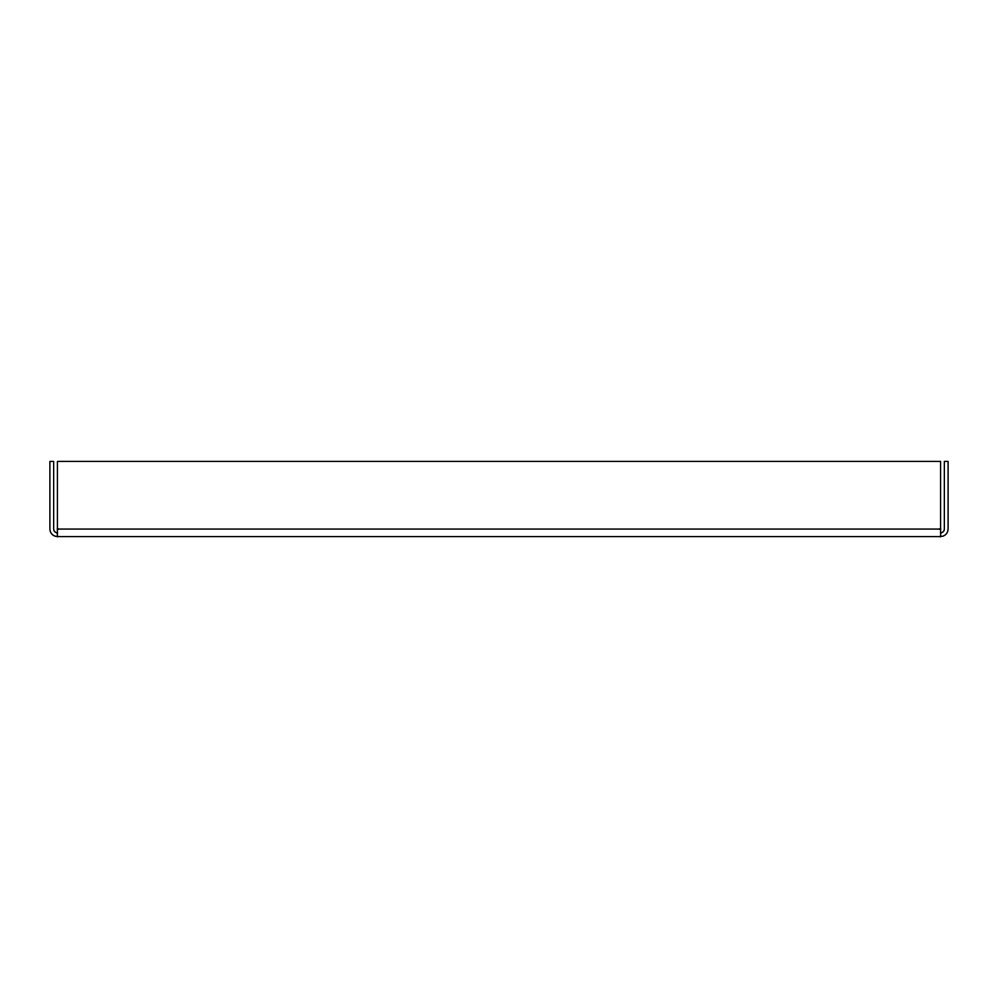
<?xml version="1.0" encoding="UTF-8"?>
<svg xmlns="http://www.w3.org/2000/svg" width="998" height="998" viewBox="0 0 998 998"><rect width="100%" height="100%" fill="white"/><g stroke="black" fill="none" stroke-linecap="round" stroke-linejoin="round"><path stroke-width="1.5" d="M57.422 529.065L940.578 529.065M57.422 532.82A3.755 3.755 0 0 1 53.655 529.065L53.655 461.413L49.9 461.413L49.9 529.065A7.522 7.522 0 0 0 57.422 536.587L940.578 536.587A7.522 7.522 0 0 0 948.1 529.065L948.1 461.413L944.345 461.413L944.345 529.065A3.755 3.755 0 0 1 940.578 532.82M940.578 536.587L940.578 461.413L57.422 461.413L57.422 536.587"/></g></svg>
